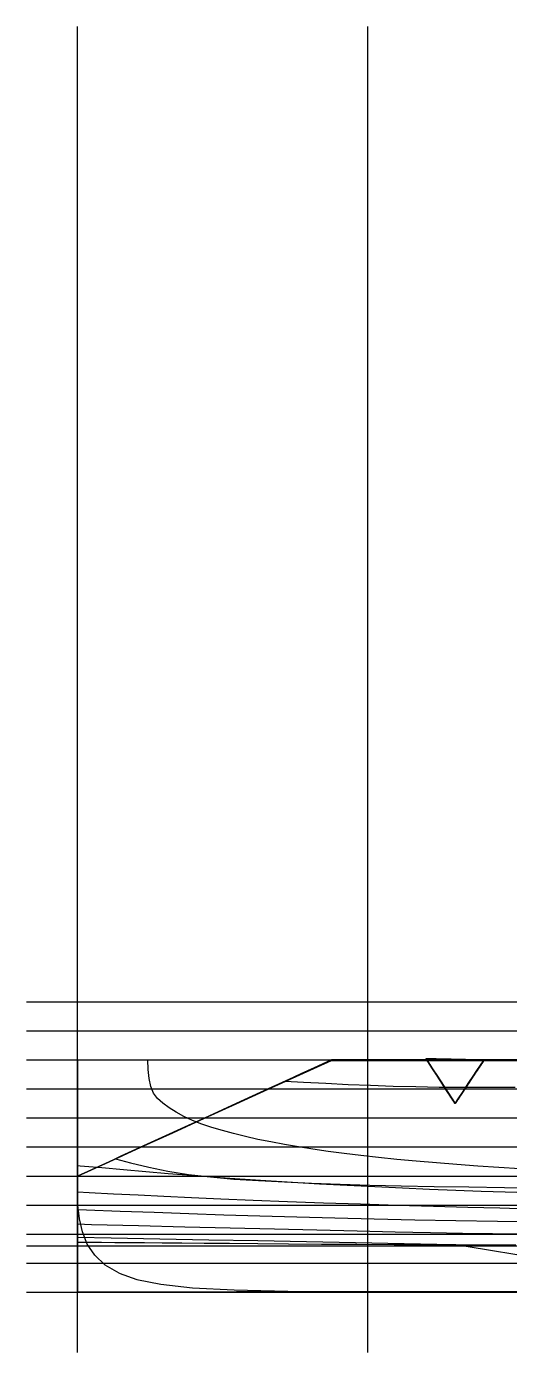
# Model space of a CAD drawing. Header units: metres. Extents: x -1.1 to 8.3, y -7.6 to 4.4.
# Drawn here: x -0.175 to 1.487, y -0.207 to 4.357 of the extents above; entities that cross this region are included whole.
import ezdxf

# ---------------------------------------------------------------- set-up
doc = ezdxf.new("R2010")
doc.units = ezdxf.units.M

msp = doc.modelspace()

# ---------------------------------------------------------------- linework, layer by layer
at = {"layer": 'Base', "color": 9}
msp.add_line((-0.175059, 0), (7.177433, 0), dxfattribs=at)
at = {"layer": 'buttocks', "color": 135}
for points in [[(1.6861, 0.0005), (1.4854, 0.0005), (1.286, 0.0005), (1.0877, 0.0005), (0.8904, 0.0004), (0.6938, 0.0004), (0.4978, 0.0003), (0.3023, 0.0002), (0.107, 0.0001), (0.0009, 0), (0.0007, 0.0242), (0.0005, 0.0773), (0.0002, 0.1304), (0, 0.1728), (0, 0.1931), (0, 0.2943), (0, 0.3954), (0, 0.4966), (0, 0.5977), (0, 0.6989), (0, 0.8)], [(1.5557, 0.0014), (1.3507, 0.0015), (1.1477, 0.0014), (0.9464, 0.0013), (0.7464, 0.0011), (0.5475, 0.0008), (0.3494, 0.0006), (0.1518, 0.0002), (0.0009, 0), (0.0008, 0.0128), (0.0005, 0.0672), (0.0003, 0.1215), (0, 0.1728), (0, 0.1787), (0, 0.2822), (0, 0.3858), (0, 0.4893), (0, 0.5929), (0, 0.6964), (0, 0.8)], [(1.5, -0.0002), (1.3011, -0.0002), (1.102, -0.0002), (0.9027, -0.0001), (0.7033, -0.0001), (0.5038, -0.0001), (0.3042, -0.0001), (0.1045, 0), (0.0009, 0), (0.0007, 0.0255), (0.0005, 0.0784), (0.0002, 0.1313), (0, 0.1728), (0, 0.1947), (0, 0.2956), (0, 0.3965), (0, 0.4974), (0, 0.5982), (0, 0.6991), (0, 0.8)], [(1.5191, 0.1274), (1.4087, 0.1457), (1.3029, 0.1634), (1.2931, 0.1636), (1.125, 0.1668), (0.9568, 0.17), (0.7887, 0.1733), (0.6206, 0.1765), (0.4524, 0.1797), (0.2843, 0.1829), (0.1162, 0.1861), (0, 0.1883), (0, 0.224), (0, 0.3392), (0, 0.4544), (0, 0.5696), (0, 0.6848), (0, 0.8)], [(1.526, 0.1997), (1.4284, 0.201), (1.326, 0.2025), (1.2154, 0.2045), (1.0943, 0.207), (0.9635, 0.2098), (0.8243, 0.2131), (0.678, 0.2166), (0.526, 0.2203), (0.3696, 0.2243), (0.21, 0.2283), (0.0488, 0.2325), (0, 0.2337), (0, 0.3031), (0, 0.4025), (0, 0.5019), (0, 0.6013), (0, 0.7006), (0, 0.8)], [(1.5868, 0.2411), (1.4455, 0.2432), (1.3029, 0.2455), (1.1609, 0.2482), (1.0214, 0.2512), (0.8859, 0.2544), (0.755, 0.2579), (0.6281, 0.2617), (0.5045, 0.2656), (0.3836, 0.2697), (0.2648, 0.274), (0.1474, 0.2783), (0.0309, 0.2827), (0, 0.2838), (0, 0.3499), (0, 0.44), (0, 0.53), (0, 0.62), (0, 0.71), (0, 0.8)], [(1.5531, 0.2863), (1.4542, 0.2888), (1.3442, 0.2917), (1.2256, 0.2951), (1.1014, 0.2988), (0.9744, 0.3028), (0.8474, 0.307), (0.7231, 0.3114), (0.6045, 0.3159), (0.4942, 0.3203), (0.3925, 0.3248), (0.298, 0.3293), (0.2089, 0.3337), (0.1238, 0.3381), (0.0411, 0.3426), (0, 0.3448), (0, 0.3861), (0, 0.4688), (0, 0.5516), (0, 0.6344), (0, 0.7172), (0, 0.8)], [(1.5524, 0.3417), (1.4727, 0.3442), (1.3895, 0.3471), (1.3023, 0.3504), (1.2116, 0.354), (1.1185, 0.3581), (1.0239, 0.3624), (0.9286, 0.3672), (0.8336, 0.3722), (0.7399, 0.3775), (0.6483, 0.3831), (0.5597, 0.3889), (0.4746, 0.395), (0.3924, 0.4013), (0.3128, 0.4077), (0.2353, 0.4143), (0.1592, 0.4209), (0.0842, 0.4277), (0.0098, 0.4344), (0, 0.4353), (0, 0.4893), (0, 0.5514), (0, 0.6136), (0, 0.6757), (0, 0.7379), (0, 0.8)], [(1.5313, 0.799), (1.4171, 0.799), (1.3029, 0.799), (1.1887, 0.799), (1.0745, 0.799), (0.9603, 0.799), (0.875, 0.799), (0.8456, 0.7856), (0.7297, 0.7326), (0.6137, 0.6797), (0.4978, 0.6267), (0.3818, 0.5737), (0.2658, 0.5207), (0.1499, 0.4678), (0.1311, 0.4592), (0.1828, 0.4459), (0.2458, 0.4307), (0.3117, 0.417), (0.3822, 0.4056), (0.4578, 0.3967), (0.5383, 0.3897), (0.6233, 0.3841), (0.7126, 0.3795), (0.806, 0.3755), (0.9039, 0.372), (1.0067, 0.369), (1.1148, 0.3665), (1.2284, 0.3643), (1.3474, 0.3625), (1.4704, 0.3609), (1.5963, 0.3596)], [(1.5233, 0.4245), (1.4508, 0.429), (1.3783, 0.434), (1.3064, 0.4394), (1.2356, 0.4451), (1.1666, 0.4511), (1.0998, 0.4574), (1.0359, 0.4639), (0.9753, 0.4707), (0.9177, 0.4776), (0.863, 0.4849), (0.8107, 0.4924), (0.7607, 0.5003), (0.7126, 0.5086), (0.6662, 0.5172), (0.6215, 0.5263), (0.5787, 0.5359), (0.5379, 0.5459), (0.4992, 0.5563), (0.4626, 0.5673), (0.4282, 0.5789), (0.3962, 0.5914), (0.3667, 0.6049), (0.3396, 0.6194), (0.3154, 0.6347), (0.2942, 0.6506), (0.2763, 0.6671), (0.2623, 0.6857), (0.2525, 0.7086), (0.2469, 0.7363), (0.2441, 0.7673), (0.2426, 0.8)], [(1.5313, 0.7998), (1.4333, 0.7998), (1.3354, 0.7998), (1.2375, 0.7998), (1.1396, 0.7998), (1.0417, 0.7998), (0.9437, 0.7998), (0.875, 0.7998), (0.8612, 0.7935), (0.8151, 0.7724), (0.7689, 0.7513), (0.7228, 0.7303), (0.7146, 0.7265), (0.7779, 0.7232), (0.8549, 0.7192), (0.932, 0.7156), (1.0094, 0.7123), (1.0871, 0.7096), (1.1654, 0.7077), (1.2451, 0.7064), (1.3275, 0.7058), (1.4141, 0.7055), (1.5064, 0.7055)], [(1.375, 0.8009), (1.3773, 0.8009), (1.3796, 0.8008), (1.3819, 0.8007), (1.3842, 0.8007), (1.3865, 0.8006), (1.3888, 0.8006), (1.391, 0.8005), (1.3933, 0.8005), (1.3956, 0.8004), (1.3979, 0.8004), (1.4, 0.8003), (1.3999, 0.8001), (1.3965, 0.7949), (1.393, 0.7898), (1.3896, 0.7847), (1.3862, 0.7796), (1.3828, 0.7745), (1.3794, 0.7694), (1.376, 0.7643), (1.3726, 0.7591), (1.3692, 0.754), (1.3658, 0.7489), (1.3624, 0.7438), (1.359, 0.7387), (1.3556, 0.7336), (1.3522, 0.7285), (1.3488, 0.7234), (1.3454, 0.7182), (1.342, 0.7131), (1.3386, 0.708), (1.3352, 0.7029), (1.3318, 0.6978), (1.3284, 0.6927), (1.325, 0.6876), (1.3216, 0.6824), (1.3182, 0.6773), (1.3148, 0.6722), (1.3114, 0.6671), (1.308, 0.662), (1.3046, 0.6569), (1.3012, 0.6518), (1.3, 0.65), (1.2978, 0.6534), (1.2944, 0.6586), (1.2911, 0.6638), (1.2877, 0.669), (1.2843, 0.6743), (1.281, 0.6795), (1.2776, 0.6847), (1.2742, 0.6899), (1.2709, 0.6951), (1.2675, 0.7003), (1.2641, 0.7055), (1.2608, 0.7107), (1.2574, 0.716), (1.254, 0.7212), (1.2507, 0.7264), (1.2473, 0.7316), (1.2439, 0.7368), (1.2406, 0.742), (1.2372, 0.7472), (1.2338, 0.7524), (1.2305, 0.7577), (1.2271, 0.7629), (1.2237, 0.7681), (1.2204, 0.7733), (1.217, 0.7785), (1.2136, 0.7837), (1.2103, 0.7889), (1.2069, 0.7941), (1.2035, 0.7993), (1.2002, 0.8046), (1.2, 0.8048), (1.2057, 0.8047), (1.2118, 0.8045), (1.2178, 0.8044), (1.2239, 0.8043), (1.2299, 0.8041), (1.236, 0.804), (1.242, 0.8039), (1.2481, 0.8037), (1.2541, 0.8036), (1.2602, 0.8035), (1.2662, 0.8033), (1.2723, 0.8032), (1.2783, 0.8031), (1.2843, 0.8029), (1.2904, 0.8028), (1.2964, 0.8027), (1.3025, 0.8025), (1.3085, 0.8024), (1.3146, 0.8023), (1.3206, 0.8021), (1.3267, 0.802), (1.3327, 0.8018), (1.3388, 0.8017), (1.3448, 0.8016), (1.3509, 0.8014), (1.3569, 0.8013), (1.3629, 0.8012), (1.369, 0.801), (1.375, 0.8009)], [(1.375, 0.8009), (1.3773, 0.8009), (1.3796, 0.8008), (1.3819, 0.8007), (1.3842, 0.8007), (1.3865, 0.8006), (1.3888, 0.8006), (1.391, 0.8005), (1.3933, 0.8005), (1.3956, 0.8004), (1.3979, 0.8004), (1.4, 0.8003), (1.3999, 0.8001), (1.3965, 0.7949), (1.393, 0.7898), (1.3896, 0.7847), (1.3862, 0.7796), (1.3828, 0.7745), (1.3794, 0.7694), (1.376, 0.7643), (1.3726, 0.7591), (1.3692, 0.754), (1.3658, 0.7489), (1.3624, 0.7438), (1.359, 0.7387), (1.3556, 0.7336), (1.3522, 0.7285), (1.3488, 0.7234), (1.3454, 0.7182), (1.342, 0.7131), (1.3386, 0.708), (1.3352, 0.7029), (1.3318, 0.6978), (1.3284, 0.6927), (1.325, 0.6876), (1.3216, 0.6824), (1.3182, 0.6773), (1.3148, 0.6722), (1.3114, 0.6671), (1.308, 0.662), (1.3046, 0.6569), (1.3012, 0.6518), (1.3, 0.65), (1.2978, 0.6534), (1.2944, 0.6586), (1.2911, 0.6638), (1.2877, 0.669), (1.2843, 0.6743), (1.281, 0.6795), (1.2776, 0.6847), (1.2742, 0.6899), (1.2709, 0.6951), (1.2675, 0.7003), (1.2641, 0.7055), (1.2608, 0.7107), (1.2574, 0.716), (1.254, 0.7212), (1.2507, 0.7264), (1.2473, 0.7316), (1.2439, 0.7368), (1.2406, 0.742), (1.2372, 0.7472), (1.2338, 0.7524), (1.2305, 0.7577), (1.2271, 0.7629), (1.2237, 0.7681), (1.2204, 0.7733), (1.217, 0.7785), (1.2136, 0.7837), (1.2103, 0.7889), (1.2069, 0.7941), (1.2035, 0.7993), (1.2002, 0.8046), (1.2, 0.8048), (1.2057, 0.8047), (1.2118, 0.8045), (1.2178, 0.8044), (1.2239, 0.8043), (1.2299, 0.8041), (1.236, 0.804), (1.242, 0.8039), (1.2481, 0.8037), (1.2541, 0.8036), (1.2602, 0.8035), (1.2662, 0.8033), (1.2723, 0.8032), (1.2783, 0.8031), (1.2843, 0.8029), (1.2904, 0.8028), (1.2964, 0.8027), (1.3025, 0.8025), (1.3085, 0.8024), (1.3146, 0.8023), (1.3206, 0.8021), (1.3267, 0.802), (1.3327, 0.8018), (1.3388, 0.8017), (1.3448, 0.8016), (1.3509, 0.8014), (1.3569, 0.8013), (1.3629, 0.8012), (1.369, 0.801), (1.375, 0.8009)], [(1.375, 0.8009), (1.3773, 0.8009), (1.3796, 0.8008), (1.3819, 0.8007), (1.3842, 0.8007), (1.3865, 0.8006), (1.3888, 0.8006), (1.391, 0.8005), (1.3933, 0.8005), (1.3956, 0.8004), (1.3979, 0.8004), (1.4, 0.8003), (1.3999, 0.8001), (1.3965, 0.7949), (1.393, 0.7898), (1.3896, 0.7847), (1.3862, 0.7796), (1.3828, 0.7745), (1.3794, 0.7694), (1.376, 0.7643), (1.3726, 0.7591), (1.3692, 0.754), (1.3658, 0.7489), (1.3624, 0.7438), (1.359, 0.7387), (1.3556, 0.7336), (1.3522, 0.7285), (1.3488, 0.7234), (1.3454, 0.7182), (1.342, 0.7131), (1.3386, 0.708), (1.3352, 0.7029), (1.3318, 0.6978), (1.3284, 0.6927), (1.325, 0.6876), (1.3216, 0.6824), (1.3182, 0.6773), (1.3148, 0.6722), (1.3114, 0.6671), (1.308, 0.662), (1.3046, 0.6569), (1.3012, 0.6518), (1.3, 0.65), (1.2978, 0.6534), (1.2944, 0.6586), (1.2911, 0.6638), (1.2877, 0.669), (1.2843, 0.6743), (1.281, 0.6795), (1.2776, 0.6847), (1.2742, 0.6899), (1.2709, 0.6951), (1.2675, 0.7003), (1.2641, 0.7055), (1.2608, 0.7107), (1.2574, 0.716), (1.254, 0.7212), (1.2507, 0.7264), (1.2473, 0.7316), (1.2439, 0.7368), (1.2406, 0.742), (1.2372, 0.7472), (1.2338, 0.7524), (1.2305, 0.7577), (1.2271, 0.7629), (1.2237, 0.7681), (1.2204, 0.7733), (1.217, 0.7785), (1.2136, 0.7837), (1.2103, 0.7889), (1.2069, 0.7941), (1.2035, 0.7993), (1.2002, 0.8046), (1.2, 0.8048), (1.2057, 0.8047), (1.2118, 0.8045), (1.2178, 0.8044), (1.2239, 0.8043), (1.2299, 0.8041), (1.236, 0.804), (1.242, 0.8039), (1.2481, 0.8037), (1.2541, 0.8036), (1.2602, 0.8035), (1.2662, 0.8033), (1.2723, 0.8032), (1.2783, 0.8031), (1.2843, 0.8029), (1.2904, 0.8028), (1.2964, 0.8027), (1.3025, 0.8025), (1.3085, 0.8024), (1.3146, 0.8023), (1.3206, 0.8021), (1.3267, 0.802), (1.3327, 0.8018), (1.3388, 0.8017), (1.3448, 0.8016), (1.3509, 0.8014), (1.3569, 0.8013), (1.3629, 0.8012), (1.369, 0.801), (1.375, 0.8009)], [(1.4, 0.8003), (1.397, 0.7957), (1.3939, 0.791), (1.3908, 0.7864), (1.3877, 0.7817), (1.3846, 0.7771), (1.3815, 0.7724), (1.3784, 0.7678), (1.3753, 0.7631), (1.3722, 0.7585), (1.3691, 0.7538), (1.366, 0.7492), (1.3629, 0.7445), (1.3598, 0.7399), (1.3567, 0.7352), (1.3536, 0.7306), (1.3505, 0.7259), (1.3474, 0.7213), (1.3443, 0.7166), (1.3412, 0.712), (1.3381, 0.7073), (1.335, 0.7027), (1.332, 0.698), (1.3289, 0.6934), (1.3258, 0.6887), (1.3227, 0.6841), (1.3196, 0.6794), (1.3165, 0.6748), (1.3134, 0.6701), (1.3103, 0.6655), (1.3072, 0.6608), (1.3041, 0.6562), (1.301, 0.6515), (1.3, 0.65), (1.2979, 0.6532), (1.2949, 0.658), (1.2918, 0.6627), (1.2887, 0.6674), (1.2857, 0.6722), (1.2826, 0.6769), (1.2795, 0.6817), (1.2765, 0.6864), (1.2734, 0.6911), (1.2704, 0.6959), (1.2673, 0.7006), (1.2642, 0.7054), (1.2612, 0.7101), (1.2581, 0.7148), (1.255, 0.7196), (1.252, 0.7243), (1.2489, 0.7291), (1.2459, 0.7338), (1.2428, 0.7386), (1.2397, 0.7433), (1.2367, 0.748), (1.2336, 0.7528), (1.2305, 0.7575), (1.2275, 0.7623), (1.2244, 0.767), (1.2214, 0.7717), (1.2183, 0.7765), (1.2152, 0.7812), (1.2122, 0.786), (1.2091, 0.7907), (1.206, 0.7954), (1.203, 0.8002), (1.2, 0.8048), (1.2001, 0.8048), (1.206, 0.8047), (1.2119, 0.8045), (1.2178, 0.8044), (1.2237, 0.8043), (1.2295, 0.8041), (1.2354, 0.804), (1.2413, 0.8039), (1.2472, 0.8038), (1.2531, 0.8036), (1.2589, 0.8035), (1.2648, 0.8034), (1.2707, 0.8032), (1.2766, 0.8031), (1.2825, 0.803), (1.2883, 0.8028), (1.2942, 0.8027), (1.3001, 0.8026), (1.306, 0.8024), (1.3119, 0.8023), (1.3177, 0.8022), (1.3236, 0.802), (1.3295, 0.8019), (1.3354, 0.8018), (1.3413, 0.8017), (1.3471, 0.8015), (1.353, 0.8014), (1.3589, 0.8013), (1.3648, 0.8011), (1.3706, 0.801), (1.3765, 0.8009), (1.3824, 0.8007), (1.3883, 0.8006), (1.3942, 0.8005), (1.4, 0.8003)], [(1.4, 0.8003), (1.397, 0.7957), (1.3939, 0.791), (1.3908, 0.7864), (1.3877, 0.7817), (1.3846, 0.7771), (1.3815, 0.7724), (1.3784, 0.7678), (1.3753, 0.7631), (1.3722, 0.7585), (1.3691, 0.7538), (1.366, 0.7492), (1.3629, 0.7445), (1.3598, 0.7399), (1.3567, 0.7352), (1.3536, 0.7306), (1.3505, 0.7259), (1.3474, 0.7213), (1.3443, 0.7166), (1.3412, 0.712), (1.3381, 0.7073), (1.335, 0.7027), (1.332, 0.698), (1.3289, 0.6934), (1.3258, 0.6887), (1.3227, 0.6841), (1.3196, 0.6794), (1.3165, 0.6748), (1.3134, 0.6701), (1.3103, 0.6655), (1.3072, 0.6608), (1.3041, 0.6562), (1.301, 0.6515), (1.3, 0.65), (1.2979, 0.6532), (1.2949, 0.658), (1.2918, 0.6627), (1.2887, 0.6674), (1.2857, 0.6722), (1.2826, 0.6769), (1.2795, 0.6817), (1.2765, 0.6864), (1.2734, 0.6911), (1.2704, 0.6959), (1.2673, 0.7006), (1.2642, 0.7054), (1.2612, 0.7101), (1.2581, 0.7148), (1.255, 0.7196), (1.252, 0.7243), (1.2489, 0.7291), (1.2459, 0.7338), (1.2428, 0.7386), (1.2397, 0.7433), (1.2367, 0.748), (1.2336, 0.7528), (1.2305, 0.7575), (1.2275, 0.7623), (1.2244, 0.767), (1.2214, 0.7717), (1.2183, 0.7765), (1.2152, 0.7812), (1.2122, 0.786), (1.2091, 0.7907), (1.206, 0.7954), (1.203, 0.8002), (1.2, 0.8048), (1.2001, 0.8048), (1.206, 0.8047), (1.2119, 0.8045), (1.2178, 0.8044), (1.2237, 0.8043), (1.2295, 0.8041), (1.2354, 0.804), (1.2413, 0.8039), (1.2472, 0.8038), (1.2531, 0.8036), (1.2589, 0.8035), (1.2648, 0.8034), (1.2707, 0.8032), (1.2766, 0.8031), (1.2825, 0.803), (1.2883, 0.8028), (1.2942, 0.8027), (1.3001, 0.8026), (1.306, 0.8024), (1.3119, 0.8023), (1.3177, 0.8022), (1.3236, 0.802), (1.3295, 0.8019), (1.3354, 0.8018), (1.3413, 0.8017), (1.3471, 0.8015), (1.353, 0.8014), (1.3589, 0.8013), (1.3648, 0.8011), (1.3706, 0.801), (1.3765, 0.8009), (1.3824, 0.8007), (1.3883, 0.8006), (1.3942, 0.8005), (1.4, 0.8003)], [(1.325, 0.802), (1.3291, 0.8019), (1.3332, 0.8018), (1.3373, 0.8017), (1.3414, 0.8017), (1.3455, 0.8016), (1.3496, 0.8015), (1.3537, 0.8014), (1.3578, 0.8013), (1.3619, 0.8012), (1.366, 0.8011), (1.3701, 0.801), (1.3742, 0.8009), (1.3783, 0.8008), (1.3824, 0.8007), (1.3865, 0.8006), (1.3906, 0.8006), (1.3947, 0.8005), (1.3988, 0.8004), (1.4, 0.8003), (1.3976, 0.7966), (1.3941, 0.7913), (1.3905, 0.7861), (1.387, 0.7808), (1.3835, 0.7755), (1.38, 0.7702), (1.3764, 0.7649), (1.3729, 0.7596), (1.3694, 0.7543), (1.3659, 0.749), (1.3623, 0.7437), (1.3588, 0.7384), (1.3553, 0.7331), (1.3518, 0.7278), (1.3483, 0.7225), (1.3447, 0.7172), (1.3412, 0.7119), (1.3377, 0.7066), (1.3342, 0.7013), (1.3306, 0.696), (1.3271, 0.6907), (1.3236, 0.6854), (1.3201, 0.6801), (1.3165, 0.6748), (1.313, 0.6696), (1.3095, 0.6643), (1.306, 0.659), (1.3024, 0.6537), (1.3, 0.65), (1.2989, 0.6517), (1.2954, 0.6571), (1.292, 0.6625), (1.2885, 0.6679), (1.285, 0.6733), (1.2815, 0.6787), (1.278, 0.684), (1.2745, 0.6894), (1.271, 0.6948), (1.2675, 0.7002), (1.2641, 0.7056), (1.2606, 0.711), (1.2571, 0.7164), (1.2536, 0.7218), (1.2501, 0.7272), (1.2466, 0.7326), (1.2431, 0.738), (1.2396, 0.7434), (1.2362, 0.7488), (1.2327, 0.7542), (1.2292, 0.7596), (1.2257, 0.765), (1.2222, 0.7704), (1.2187, 0.7758), (1.2152, 0.7812), (1.2118, 0.7866), (1.2083, 0.792), (1.2048, 0.7974), (1.2013, 0.8028), (1.2, 0.8048), (1.2033, 0.8047), (1.2086, 0.8046), (1.2139, 0.8045), (1.2192, 0.8044), (1.2245, 0.8043), (1.2298, 0.8041), (1.2351, 0.804), (1.2404, 0.8039), (1.2456, 0.8038), (1.2509, 0.8037), (1.2562, 0.8036), (1.2615, 0.8034), (1.2668, 0.8033), (1.2721, 0.8032), (1.2774, 0.8031), (1.2827, 0.803), (1.288, 0.8028), (1.2933, 0.8027), (1.2986, 0.8026), (1.3039, 0.8025), (1.3091, 0.8024), (1.3144, 0.8023), (1.3197, 0.8021), (1.325, 0.802)], [(1.325, 0.802), (1.3291, 0.8019), (1.3332, 0.8018), (1.3373, 0.8017), (1.3414, 0.8017), (1.3455, 0.8016), (1.3496, 0.8015), (1.3537, 0.8014), (1.3578, 0.8013), (1.3619, 0.8012), (1.366, 0.8011), (1.3701, 0.801), (1.3742, 0.8009), (1.3783, 0.8008), (1.3824, 0.8007), (1.3865, 0.8006), (1.3906, 0.8006), (1.3947, 0.8005), (1.3988, 0.8004), (1.4, 0.8003), (1.3976, 0.7966), (1.3941, 0.7913), (1.3905, 0.7861), (1.387, 0.7808), (1.3835, 0.7755), (1.38, 0.7702), (1.3764, 0.7649), (1.3729, 0.7596), (1.3694, 0.7543), (1.3659, 0.749), (1.3623, 0.7437), (1.3588, 0.7384), (1.3553, 0.7331), (1.3518, 0.7278), (1.3483, 0.7225), (1.3447, 0.7172), (1.3412, 0.7119), (1.3377, 0.7066), (1.3342, 0.7013), (1.3306, 0.696), (1.3271, 0.6907), (1.3236, 0.6854), (1.3201, 0.6801), (1.3165, 0.6748), (1.313, 0.6696), (1.3095, 0.6643), (1.306, 0.659), (1.3024, 0.6537), (1.3, 0.65), (1.2989, 0.6517), (1.2954, 0.6571), (1.292, 0.6625), (1.2885, 0.6679), (1.285, 0.6733), (1.2815, 0.6787), (1.278, 0.684), (1.2745, 0.6894), (1.271, 0.6948), (1.2675, 0.7002), (1.2641, 0.7056), (1.2606, 0.711), (1.2571, 0.7164), (1.2536, 0.7218), (1.2501, 0.7272), (1.2466, 0.7326), (1.2431, 0.738), (1.2396, 0.7434), (1.2362, 0.7488), (1.2327, 0.7542), (1.2292, 0.7596), (1.2257, 0.765), (1.2222, 0.7704), (1.2187, 0.7758), (1.2152, 0.7812), (1.2118, 0.7866), (1.2083, 0.792), (1.2048, 0.7974), (1.2013, 0.8028), (1.2, 0.8048), (1.2033, 0.8047), (1.2086, 0.8046), (1.2139, 0.8045), (1.2192, 0.8044), (1.2245, 0.8043), (1.2298, 0.8041), (1.2351, 0.804), (1.2404, 0.8039), (1.2456, 0.8038), (1.2509, 0.8037), (1.2562, 0.8036), (1.2615, 0.8034), (1.2668, 0.8033), (1.2721, 0.8032), (1.2774, 0.8031), (1.2827, 0.803), (1.288, 0.8028), (1.2933, 0.8027), (1.2986, 0.8026), (1.3039, 0.8025), (1.3091, 0.8024), (1.3144, 0.8023), (1.3197, 0.8021), (1.325, 0.802)], [(1.35, 0.8015), (1.3533, 0.8014), (1.3567, 0.8013), (1.36, 0.8012), (1.3633, 0.8012), (1.3666, 0.8011), (1.3699, 0.801), (1.3732, 0.8009), (1.3765, 0.8009), (1.3798, 0.8008), (1.3831, 0.8007), (1.3864, 0.8006), (1.3898, 0.8006), (1.3931, 0.8005), (1.3964, 0.8004), (1.3997, 0.8004), (1.4, 0.8003), (1.397, 0.7957), (1.3935, 0.7905), (1.39, 0.7852), (1.3865, 0.78), (1.383, 0.7747), (1.3795, 0.7695), (1.376, 0.7643), (1.3726, 0.759), (1.3691, 0.7538), (1.3656, 0.7486), (1.3621, 0.7433), (1.3586, 0.7381), (1.3551, 0.7329), (1.3517, 0.7276), (1.3482, 0.7224), (1.3447, 0.7171), (1.3412, 0.7119), (1.3377, 0.7067), (1.3342, 0.7014), (1.3307, 0.6962), (1.3273, 0.691), (1.3238, 0.6857), (1.3203, 0.6805), (1.3168, 0.6753), (1.3133, 0.67), (1.3098, 0.6648), (1.3063, 0.6595), (1.3029, 0.6543), (1.3, 0.65), (1.2994, 0.6509), (1.2959, 0.6563), (1.2925, 0.6616), (1.289, 0.667), (1.2856, 0.6723), (1.2821, 0.6776), (1.2787, 0.683), (1.2752, 0.6883), (1.2718, 0.6936), (1.2684, 0.699), (1.2649, 0.7043), (1.2615, 0.7097), (1.258, 0.715), (1.2546, 0.7203), (1.2511, 0.7257), (1.2477, 0.731), (1.2442, 0.7363), (1.2408, 0.7417), (1.2373, 0.747), (1.2339, 0.7524), (1.2304, 0.7577), (1.227, 0.763), (1.2235, 0.7684), (1.2201, 0.7737), (1.2166, 0.779), (1.2132, 0.7844), (1.2097, 0.7897), (1.2063, 0.7951), (1.2028, 0.8004), (1.2, 0.8048), (1.201, 0.8048), (1.2067, 0.8047), (1.2124, 0.8045), (1.2182, 0.8044), (1.2239, 0.8043), (1.2296, 0.8041), (1.2354, 0.804), (1.2411, 0.8039), (1.2468, 0.8038), (1.2526, 0.8036), (1.2583, 0.8035), (1.264, 0.8034), (1.2698, 0.8033), (1.2755, 0.8031), (1.2812, 0.803), (1.287, 0.8029), (1.2927, 0.8027), (1.2984, 0.8026), (1.3042, 0.8025), (1.3099, 0.8024), (1.3156, 0.8022), (1.3214, 0.8021), (1.3271, 0.802), (1.3328, 0.8018), (1.3386, 0.8017), (1.3443, 0.8016), (1.35, 0.8015)], [(1.35, 0.8015), (1.3533, 0.8014), (1.3567, 0.8013), (1.36, 0.8012), (1.3633, 0.8012), (1.3666, 0.8011), (1.3699, 0.801), (1.3732, 0.8009), (1.3765, 0.8009), (1.3798, 0.8008), (1.3831, 0.8007), (1.3864, 0.8006), (1.3898, 0.8006), (1.3931, 0.8005), (1.3964, 0.8004), (1.3997, 0.8004), (1.4, 0.8003), (1.397, 0.7957), (1.3935, 0.7905), (1.39, 0.7852), (1.3865, 0.78), (1.383, 0.7747), (1.3795, 0.7695), (1.376, 0.7643), (1.3726, 0.759), (1.3691, 0.7538), (1.3656, 0.7486), (1.3621, 0.7433), (1.3586, 0.7381), (1.3551, 0.7329), (1.3517, 0.7276), (1.3482, 0.7224), (1.3447, 0.7171), (1.3412, 0.7119), (1.3377, 0.7067), (1.3342, 0.7014), (1.3307, 0.6962), (1.3273, 0.691), (1.3238, 0.6857), (1.3203, 0.6805), (1.3168, 0.6753), (1.3133, 0.67), (1.3098, 0.6648), (1.3063, 0.6595), (1.3029, 0.6543), (1.3, 0.65), (1.2994, 0.6509), (1.2959, 0.6563), (1.2925, 0.6616), (1.289, 0.667), (1.2856, 0.6723), (1.2821, 0.6776), (1.2787, 0.683), (1.2752, 0.6883), (1.2718, 0.6936), (1.2684, 0.699), (1.2649, 0.7043), (1.2615, 0.7097), (1.258, 0.715), (1.2546, 0.7203), (1.2511, 0.7257), (1.2477, 0.731), (1.2442, 0.7363), (1.2408, 0.7417), (1.2373, 0.747), (1.2339, 0.7524), (1.2304, 0.7577), (1.227, 0.763), (1.2235, 0.7684), (1.2201, 0.7737), (1.2166, 0.779), (1.2132, 0.7844), (1.2097, 0.7897), (1.2063, 0.7951), (1.2028, 0.8004), (1.2, 0.8048), (1.201, 0.8048), (1.2067, 0.8047), (1.2124, 0.8045), (1.2182, 0.8044), (1.2239, 0.8043), (1.2296, 0.8041), (1.2354, 0.804), (1.2411, 0.8039), (1.2468, 0.8038), (1.2526, 0.8036), (1.2583, 0.8035), (1.264, 0.8034), (1.2698, 0.8033), (1.2755, 0.8031), (1.2812, 0.803), (1.287, 0.8029), (1.2927, 0.8027), (1.2984, 0.8026), (1.3042, 0.8025), (1.3099, 0.8024), (1.3156, 0.8022), (1.3214, 0.8021), (1.3271, 0.802), (1.3328, 0.8018), (1.3386, 0.8017), (1.3443, 0.8016), (1.35, 0.8015)], [(1.275, 0.8031), (1.2803, 0.803), (1.2856, 0.8029), (1.2909, 0.8028), (1.2962, 0.8027), (1.3015, 0.8025), (1.3068, 0.8024), (1.3121, 0.8023), (1.3173, 0.8022), (1.3226, 0.8021), (1.3279, 0.802), (1.3332, 0.8018), (1.3385, 0.8017), (1.3438, 0.8016), (1.3491, 0.8015), (1.3544, 0.8014), (1.3597, 0.8012), (1.365, 0.8011), (1.3703, 0.801), (1.3756, 0.8009), (1.3809, 0.8008), (1.3861, 0.8007), (1.3914, 0.8005), (1.3967, 0.8004), (1.4, 0.8003), (1.3987, 0.7984), (1.3952, 0.7931), (1.3917, 0.7878), (1.3882, 0.7825), (1.3846, 0.7772), (1.3811, 0.7719), (1.3776, 0.7666), (1.3741, 0.7613), (1.3705, 0.756), (1.367, 0.7507), (1.3635, 0.7454), (1.36, 0.7401), (1.3564, 0.7348), (1.3529, 0.7295), (1.3494, 0.7242), (1.3459, 0.7189), (1.3424, 0.7136), (1.3388, 0.7083), (1.3353, 0.703), (1.3318, 0.6978), (1.3283, 0.6925), (1.3247, 0.6872), (1.3212, 0.6819), (1.3177, 0.6766), (1.3142, 0.6713), (1.3106, 0.666), (1.3071, 0.6607), (1.3036, 0.6554), (1.3001, 0.6501), (1.3, 0.65), (1.2966, 0.6553), (1.2931, 0.6607), (1.2896, 0.6661), (1.2861, 0.6715), (1.2826, 0.6769), (1.2791, 0.6823), (1.2757, 0.6877), (1.2722, 0.6931), (1.2687, 0.6985), (1.2652, 0.7039), (1.2617, 0.7093), (1.2582, 0.7147), (1.2547, 0.7201), (1.2512, 0.7255), (1.2478, 0.7309), (1.2443, 0.7363), (1.2408, 0.7417), (1.2373, 0.7471), (1.2338, 0.7525), (1.2303, 0.7579), (1.2268, 0.7633), (1.2233, 0.7687), (1.2199, 0.774), (1.2164, 0.7794), (1.2129, 0.7848), (1.2094, 0.7902), (1.2059, 0.7956), (1.2024, 0.801), (1.2, 0.8048), (1.2012, 0.8048), (1.2053, 0.8047), (1.2094, 0.8046), (1.2135, 0.8045), (1.2176, 0.8044), (1.2217, 0.8043), (1.2258, 0.8042), (1.2299, 0.8041), (1.234, 0.804), (1.2381, 0.804), (1.2422, 0.8039), (1.2463, 0.8038), (1.2504, 0.8037), (1.2545, 0.8036), (1.2586, 0.8035), (1.2627, 0.8034), (1.2668, 0.8033), (1.2709, 0.8032), (1.275, 0.8031)], [(1.275, 0.8031), (1.2803, 0.803), (1.2856, 0.8029), (1.2909, 0.8028), (1.2962, 0.8027), (1.3015, 0.8025), (1.3068, 0.8024), (1.3121, 0.8023), (1.3173, 0.8022), (1.3226, 0.8021), (1.3279, 0.802), (1.3332, 0.8018), (1.3385, 0.8017), (1.3438, 0.8016), (1.3491, 0.8015), (1.3544, 0.8014), (1.3597, 0.8012), (1.365, 0.8011), (1.3703, 0.801), (1.3756, 0.8009), (1.3809, 0.8008), (1.3861, 0.8007), (1.3914, 0.8005), (1.3967, 0.8004), (1.4, 0.8003), (1.3987, 0.7984), (1.3952, 0.7931), (1.3917, 0.7878), (1.3882, 0.7825), (1.3846, 0.7772), (1.3811, 0.7719), (1.3776, 0.7666), (1.3741, 0.7613), (1.3705, 0.756), (1.367, 0.7507), (1.3635, 0.7454), (1.36, 0.7401), (1.3564, 0.7348), (1.3529, 0.7295), (1.3494, 0.7242), (1.3459, 0.7189), (1.3424, 0.7136), (1.3388, 0.7083), (1.3353, 0.703), (1.3318, 0.6978), (1.3283, 0.6925), (1.3247, 0.6872), (1.3212, 0.6819), (1.3177, 0.6766), (1.3142, 0.6713), (1.3106, 0.666), (1.3071, 0.6607), (1.3036, 0.6554), (1.3001, 0.6501), (1.3, 0.65), (1.2966, 0.6553), (1.2931, 0.6607), (1.2896, 0.6661), (1.2861, 0.6715), (1.2826, 0.6769), (1.2791, 0.6823), (1.2757, 0.6877), (1.2722, 0.6931), (1.2687, 0.6985), (1.2652, 0.7039), (1.2617, 0.7093), (1.2582, 0.7147), (1.2547, 0.7201), (1.2512, 0.7255), (1.2478, 0.7309), (1.2443, 0.7363), (1.2408, 0.7417), (1.2373, 0.7471), (1.2338, 0.7525), (1.2303, 0.7579), (1.2268, 0.7633), (1.2233, 0.7687), (1.2199, 0.774), (1.2164, 0.7794), (1.2129, 0.7848), (1.2094, 0.7902), (1.2059, 0.7956), (1.2024, 0.801), (1.2, 0.8048), (1.2012, 0.8048), (1.2053, 0.8047), (1.2094, 0.8046), (1.2135, 0.8045), (1.2176, 0.8044), (1.2217, 0.8043), (1.2258, 0.8042), (1.2299, 0.8041), (1.234, 0.804), (1.2381, 0.804), (1.2422, 0.8039), (1.2463, 0.8038), (1.2504, 0.8037), (1.2545, 0.8036), (1.2586, 0.8035), (1.2627, 0.8034), (1.2668, 0.8033), (1.2709, 0.8032), (1.275, 0.8031)], [(1.3, 0.8026), (1.3048, 0.8025), (1.3095, 0.8024), (1.3143, 0.8023), (1.319, 0.8022), (1.3238, 0.802), (1.3285, 0.8019), (1.3333, 0.8018), (1.338, 0.8017), (1.3428, 0.8016), (1.3475, 0.8015), (1.3523, 0.8014), (1.357, 0.8013), (1.3618, 0.8012), (1.3665, 0.8011), (1.3713, 0.801), (1.376, 0.8009), (1.3808, 0.8008), (1.3855, 0.8007), (1.3903, 0.8006), (1.395, 0.8005), (1.3998, 0.8004), (1.4, 0.8003), (1.3967, 0.7954), (1.3932, 0.79), (1.3897, 0.7847), (1.3861, 0.7794), (1.3826, 0.7741), (1.379, 0.7688), (1.3755, 0.7635), (1.372, 0.7582), (1.3684, 0.7528), (1.3649, 0.7475), (1.3614, 0.7422), (1.3578, 0.7369), (1.3543, 0.7316), (1.3508, 0.7263), (1.3472, 0.721), (1.3437, 0.7157), (1.3402, 0.7103), (1.3366, 0.705), (1.3331, 0.6997), (1.3295, 0.6944), (1.326, 0.6891), (1.3225, 0.6838), (1.3189, 0.6785), (1.3154, 0.6731), (1.3119, 0.6678), (1.3083, 0.6625), (1.3048, 0.6572), (1.3013, 0.6519), (1.3, 0.65), (1.2977, 0.6535), (1.2942, 0.6589), (1.2907, 0.6643), (1.2872, 0.6697), (1.2837, 0.6752), (1.2802, 0.6806), (1.2768, 0.686), (1.2733, 0.6914), (1.2698, 0.6968), (1.2663, 0.7022), (1.2628, 0.7077), (1.2593, 0.7131), (1.2558, 0.7185), (1.2523, 0.7239), (1.2488, 0.7293), (1.2453, 0.7347), (1.2418, 0.7401), (1.2383, 0.7456), (1.2348, 0.751), (1.2313, 0.7564), (1.2278, 0.7618), (1.2243, 0.7672), (1.2208, 0.7726), (1.2173, 0.7781), (1.2138, 0.7835), (1.2103, 0.7889), (1.2068, 0.7943), (1.2033, 0.7997), (1.2, 0.8048), (1.2003, 0.8048), (1.205, 0.8047), (1.2098, 0.8046), (1.2145, 0.8045), (1.2193, 0.8044), (1.224, 0.8043), (1.2288, 0.8042), (1.2335, 0.8041), (1.2383, 0.804), (1.243, 0.8038), (1.2478, 0.8037), (1.2525, 0.8036), (1.2573, 0.8035), (1.262, 0.8034), (1.2668, 0.8033), (1.2715, 0.8032), (1.2763, 0.8031), (1.281, 0.803), (1.2858, 0.8029), (1.2905, 0.8028), (1.2953, 0.8027), (1.3, 0.8026)], [(1.3, 0.8026), (1.3048, 0.8025), (1.3095, 0.8024), (1.3143, 0.8023), (1.319, 0.8022), (1.3238, 0.802), (1.3285, 0.8019), (1.3333, 0.8018), (1.338, 0.8017), (1.3428, 0.8016), (1.3475, 0.8015), (1.3523, 0.8014), (1.357, 0.8013), (1.3618, 0.8012), (1.3665, 0.8011), (1.3713, 0.801), (1.376, 0.8009), (1.3808, 0.8008), (1.3855, 0.8007), (1.3903, 0.8006), (1.395, 0.8005), (1.3998, 0.8004), (1.4, 0.8003), (1.3967, 0.7954), (1.3932, 0.79), (1.3897, 0.7847), (1.3861, 0.7794), (1.3826, 0.7741), (1.379, 0.7688), (1.3755, 0.7635), (1.372, 0.7582), (1.3684, 0.7528), (1.3649, 0.7475), (1.3614, 0.7422), (1.3578, 0.7369), (1.3543, 0.7316), (1.3508, 0.7263), (1.3472, 0.721), (1.3437, 0.7157), (1.3402, 0.7103), (1.3366, 0.705), (1.3331, 0.6997), (1.3295, 0.6944), (1.326, 0.6891), (1.3225, 0.6838), (1.3189, 0.6785), (1.3154, 0.6731), (1.3119, 0.6678), (1.3083, 0.6625), (1.3048, 0.6572), (1.3013, 0.6519), (1.3, 0.65), (1.2977, 0.6535), (1.2942, 0.6589), (1.2907, 0.6643), (1.2872, 0.6697), (1.2837, 0.6752), (1.2802, 0.6806), (1.2768, 0.686), (1.2733, 0.6914), (1.2698, 0.6968), (1.2663, 0.7022), (1.2628, 0.7077), (1.2593, 0.7131), (1.2558, 0.7185), (1.2523, 0.7239), (1.2488, 0.7293), (1.2453, 0.7347), (1.2418, 0.7401), (1.2383, 0.7456), (1.2348, 0.751), (1.2313, 0.7564), (1.2278, 0.7618), (1.2243, 0.7672), (1.2208, 0.7726), (1.2173, 0.7781), (1.2138, 0.7835), (1.2103, 0.7889), (1.2068, 0.7943), (1.2033, 0.7997), (1.2, 0.8048), (1.2003, 0.8048), (1.205, 0.8047), (1.2098, 0.8046), (1.2145, 0.8045), (1.2193, 0.8044), (1.224, 0.8043), (1.2288, 0.8042), (1.2335, 0.8041), (1.2383, 0.804), (1.243, 0.8038), (1.2478, 0.8037), (1.2525, 0.8036), (1.2573, 0.8035), (1.262, 0.8034), (1.2668, 0.8033), (1.2715, 0.8032), (1.2763, 0.8031), (1.281, 0.803), (1.2858, 0.8029), (1.2905, 0.8028), (1.2953, 0.8027), (1.3, 0.8026)], [(1.225, 0.8043), (1.231, 0.8041), (1.2371, 0.804), (1.2431, 0.8038), (1.2492, 0.8037), (1.2552, 0.8036), (1.2613, 0.8034), (1.2673, 0.8033), (1.2734, 0.8032), (1.2794, 0.803), (1.2855, 0.8029), (1.2915, 0.8028), (1.2976, 0.8026), (1.3036, 0.8025), (1.3096, 0.8024), (1.3157, 0.8022), (1.3217, 0.8021), (1.3278, 0.802), (1.3338, 0.8018), (1.3399, 0.8017), (1.3459, 0.8016), (1.352, 0.8014), (1.358, 0.8013), (1.3641, 0.8011), (1.3701, 0.801), (1.3762, 0.8009), (1.3822, 0.8007), (1.3882, 0.8006), (1.3943, 0.8005), (1.4, 0.8003), (1.3999, 0.8001), (1.3965, 0.795), (1.3931, 0.7899), (1.3897, 0.7848), (1.3863, 0.7796), (1.3829, 0.7745), (1.3795, 0.7694), (1.3761, 0.7643), (1.3727, 0.7592), (1.3693, 0.7541), (1.3659, 0.749), (1.3625, 0.7439), (1.3591, 0.7387), (1.3556, 0.7336), (1.3522, 0.7285), (1.3488, 0.7234), (1.3454, 0.7183), (1.342, 0.7132), (1.3386, 0.7081), (1.3352, 0.7029), (1.3318, 0.6978), (1.3284, 0.6927), (1.325, 0.6876), (1.3216, 0.6825), (1.3182, 0.6774), (1.3148, 0.6723), (1.3114, 0.6672), (1.308, 0.662), (1.3046, 0.6569), (1.3012, 0.6518), (1.3, 0.65), (1.2978, 0.6534), (1.2945, 0.6586), (1.2911, 0.6638), (1.2877, 0.669), (1.2844, 0.6742), (1.281, 0.6794), (1.2776, 0.6846), (1.2743, 0.6898), (1.2709, 0.6951), (1.2675, 0.7003), (1.2642, 0.7055), (1.2608, 0.7107), (1.2574, 0.7159), (1.2541, 0.7211), (1.2507, 0.7263), (1.2473, 0.7315), (1.244, 0.7368), (1.2406, 0.742), (1.2372, 0.7472), (1.2339, 0.7524), (1.2305, 0.7576), (1.2271, 0.7628), (1.2238, 0.768), (1.2204, 0.7732), (1.217, 0.7785), (1.2136, 0.7837), (1.2103, 0.7889), (1.2069, 0.7941), (1.2035, 0.7993), (1.2002, 0.8045), (1.2, 0.8048), (1.2021, 0.8048), (1.2044, 0.8047), (1.2067, 0.8047), (1.209, 0.8046), (1.2113, 0.8046), (1.2136, 0.8045), (1.2159, 0.8045), (1.2181, 0.8044), (1.2204, 0.8044), (1.2227, 0.8043), (1.225, 0.8043)], [(1.225, 0.8043), (1.231, 0.8041), (1.2371, 0.804), (1.2431, 0.8038), (1.2492, 0.8037), (1.2552, 0.8036), (1.2613, 0.8034), (1.2673, 0.8033), (1.2734, 0.8032), (1.2794, 0.803), (1.2855, 0.8029), (1.2915, 0.8028), (1.2976, 0.8026), (1.3036, 0.8025), (1.3096, 0.8024), (1.3157, 0.8022), (1.3217, 0.8021), (1.3278, 0.802), (1.3338, 0.8018), (1.3399, 0.8017), (1.3459, 0.8016), (1.352, 0.8014), (1.358, 0.8013), (1.3641, 0.8011), (1.3701, 0.801), (1.3762, 0.8009), (1.3822, 0.8007), (1.3882, 0.8006), (1.3943, 0.8005), (1.4, 0.8003), (1.3999, 0.8001), (1.3965, 0.795), (1.3931, 0.7899), (1.3897, 0.7848), (1.3863, 0.7796), (1.3829, 0.7745), (1.3795, 0.7694), (1.3761, 0.7643), (1.3727, 0.7592), (1.3693, 0.7541), (1.3659, 0.749), (1.3625, 0.7439), (1.3591, 0.7387), (1.3556, 0.7336), (1.3522, 0.7285), (1.3488, 0.7234), (1.3454, 0.7183), (1.342, 0.7132), (1.3386, 0.7081), (1.3352, 0.7029), (1.3318, 0.6978), (1.3284, 0.6927), (1.325, 0.6876), (1.3216, 0.6825), (1.3182, 0.6774), (1.3148, 0.6723), (1.3114, 0.6672), (1.308, 0.662), (1.3046, 0.6569), (1.3012, 0.6518), (1.3, 0.65), (1.2978, 0.6534), (1.2945, 0.6586), (1.2911, 0.6638), (1.2877, 0.669), (1.2844, 0.6742), (1.281, 0.6794), (1.2776, 0.6846), (1.2743, 0.6898), (1.2709, 0.6951), (1.2675, 0.7003), (1.2642, 0.7055), (1.2608, 0.7107), (1.2574, 0.7159), (1.2541, 0.7211), (1.2507, 0.7263), (1.2473, 0.7315), (1.244, 0.7368), (1.2406, 0.742), (1.2372, 0.7472), (1.2339, 0.7524), (1.2305, 0.7576), (1.2271, 0.7628), (1.2238, 0.768), (1.2204, 0.7732), (1.217, 0.7785), (1.2136, 0.7837), (1.2103, 0.7889), (1.2069, 0.7941), (1.2035, 0.7993), (1.2002, 0.8045), (1.2, 0.8048), (1.2021, 0.8048), (1.2044, 0.8047), (1.2067, 0.8047), (1.209, 0.8046), (1.2113, 0.8046), (1.2136, 0.8045), (1.2159, 0.8045), (1.2181, 0.8044), (1.2204, 0.8044), (1.2227, 0.8043), (1.225, 0.8043)], [(1.25, 0.8037), (1.2557, 0.8036), (1.2615, 0.8034), (1.2672, 0.8033), (1.2729, 0.8032), (1.2787, 0.8031), (1.2844, 0.8029), (1.2901, 0.8028), (1.2959, 0.8027), (1.3016, 0.8025), (1.3073, 0.8024), (1.3131, 0.8023), (1.3188, 0.8022), (1.3245, 0.802), (1.3303, 0.8019), (1.336, 0.8018), (1.3417, 0.8016), (1.3475, 0.8015), (1.3532, 0.8014), (1.3589, 0.8013), (1.3647, 0.8011), (1.3704, 0.801), (1.3761, 0.8009), (1.3819, 0.8007), (1.3876, 0.8006), (1.3933, 0.8005), (1.3991, 0.8004), (1.4, 0.8003), (1.3972, 0.796), (1.3937, 0.7908), (1.3902, 0.7855), (1.3867, 0.7803), (1.3832, 0.7751), (1.3797, 0.7698), (1.3763, 0.7646), (1.3728, 0.7594), (1.3693, 0.7541), (1.3658, 0.7489), (1.3623, 0.7437), (1.3588, 0.7384), (1.3554, 0.7332), (1.3519, 0.7279), (1.3484, 0.7227), (1.3449, 0.7175), (1.3414, 0.7122), (1.3379, 0.707), (1.3344, 0.7018), (1.331, 0.6965), (1.3275, 0.6913), (1.324, 0.686), (1.3205, 0.6808), (1.317, 0.6756), (1.3135, 0.6703), (1.3101, 0.6651), (1.3066, 0.6599), (1.3031, 0.6546), (1.3, 0.65), (1.2996, 0.6506), (1.2962, 0.656), (1.2927, 0.6613), (1.2893, 0.6666), (1.2858, 0.672), (1.2824, 0.6773), (1.2789, 0.6826), (1.2755, 0.688), (1.272, 0.6933), (1.2686, 0.6987), (1.2651, 0.704), (1.2617, 0.7093), (1.2582, 0.7147), (1.2548, 0.72), (1.2513, 0.7253), (1.2479, 0.7307), (1.2444, 0.736), (1.241, 0.7414), (1.2375, 0.7467), (1.2341, 0.752), (1.2306, 0.7574), (1.2272, 0.7627), (1.2237, 0.768), (1.2203, 0.7734), (1.2168, 0.7787), (1.2134, 0.7841), (1.2099, 0.7894), (1.2065, 0.7947), (1.2031, 0.8001), (1.2, 0.8048), (1.2004, 0.8048), (1.2037, 0.8047), (1.207, 0.8047), (1.2103, 0.8046), (1.2136, 0.8045), (1.2169, 0.8044), (1.2202, 0.8044), (1.2235, 0.8043), (1.2268, 0.8042), (1.2301, 0.8041), (1.2335, 0.8041), (1.2368, 0.804), (1.2401, 0.8039), (1.2434, 0.8038), (1.2467, 0.8038), (1.25, 0.8037)], [(1.25, 0.8037), (1.2557, 0.8036), (1.2615, 0.8034), (1.2672, 0.8033), (1.2729, 0.8032), (1.2787, 0.8031), (1.2844, 0.8029), (1.2901, 0.8028), (1.2959, 0.8027), (1.3016, 0.8025), (1.3073, 0.8024), (1.3131, 0.8023), (1.3188, 0.8022), (1.3245, 0.802), (1.3303, 0.8019), (1.336, 0.8018), (1.3417, 0.8016), (1.3475, 0.8015), (1.3532, 0.8014), (1.3589, 0.8013), (1.3647, 0.8011), (1.3704, 0.801), (1.3761, 0.8009), (1.3819, 0.8007), (1.3876, 0.8006), (1.3933, 0.8005), (1.3991, 0.8004), (1.4, 0.8003), (1.3972, 0.796), (1.3937, 0.7908), (1.3902, 0.7855), (1.3867, 0.7803), (1.3832, 0.7751), (1.3797, 0.7698), (1.3763, 0.7646), (1.3728, 0.7594), (1.3693, 0.7541), (1.3658, 0.7489), (1.3623, 0.7437), (1.3588, 0.7384), (1.3554, 0.7332), (1.3519, 0.7279), (1.3484, 0.7227), (1.3449, 0.7175), (1.3414, 0.7122), (1.3379, 0.707), (1.3344, 0.7018), (1.331, 0.6965), (1.3275, 0.6913), (1.324, 0.686), (1.3205, 0.6808), (1.317, 0.6756), (1.3135, 0.6703), (1.3101, 0.6651), (1.3066, 0.6599), (1.3031, 0.6546), (1.3, 0.65), (1.2996, 0.6506), (1.2962, 0.656), (1.2927, 0.6613), (1.2893, 0.6666), (1.2858, 0.672), (1.2824, 0.6773), (1.2789, 0.6826), (1.2755, 0.688), (1.272, 0.6933), (1.2686, 0.6987), (1.2651, 0.704), (1.2617, 0.7093), (1.2582, 0.7147), (1.2548, 0.72), (1.2513, 0.7253), (1.2479, 0.7307), (1.2444, 0.736), (1.241, 0.7414), (1.2375, 0.7467), (1.2341, 0.752), (1.2306, 0.7574), (1.2272, 0.7627), (1.2237, 0.768), (1.2203, 0.7734), (1.2168, 0.7787), (1.2134, 0.7841), (1.2099, 0.7894), (1.2065, 0.7947), (1.2031, 0.8001), (1.2, 0.8048), (1.2004, 0.8048), (1.2037, 0.8047), (1.207, 0.8047), (1.2103, 0.8046), (1.2136, 0.8045), (1.2169, 0.8044), (1.2202, 0.8044), (1.2235, 0.8043), (1.2268, 0.8042), (1.2301, 0.8041), (1.2335, 0.8041), (1.2368, 0.804), (1.2401, 0.8039), (1.2434, 0.8038), (1.2467, 0.8038), (1.25, 0.8037)], [(1.275, 0.8031), (1.2803, 0.803), (1.2856, 0.8029), (1.2909, 0.8028), (1.2962, 0.8027), (1.3015, 0.8025), (1.3068, 0.8024), (1.3121, 0.8023), (1.3173, 0.8022), (1.3226, 0.8021), (1.3279, 0.802), (1.3332, 0.8018), (1.3385, 0.8017), (1.3438, 0.8016), (1.3491, 0.8015), (1.3544, 0.8014), (1.3597, 0.8012), (1.365, 0.8011), (1.3703, 0.801), (1.3756, 0.8009), (1.3809, 0.8008), (1.3861, 0.8007), (1.3914, 0.8005), (1.3967, 0.8004), (1.4, 0.8003), (1.3987, 0.7984), (1.3952, 0.7931), (1.3917, 0.7878), (1.3882, 0.7825), (1.3846, 0.7772), (1.3811, 0.7719), (1.3776, 0.7666), (1.3741, 0.7613), (1.3705, 0.756), (1.367, 0.7507), (1.3635, 0.7454), (1.36, 0.7401), (1.3564, 0.7348), (1.3529, 0.7295), (1.3494, 0.7242), (1.3459, 0.7189), (1.3424, 0.7136), (1.3388, 0.7083), (1.3353, 0.703), (1.3318, 0.6978), (1.3283, 0.6925), (1.3247, 0.6872), (1.3212, 0.6819), (1.3177, 0.6766), (1.3142, 0.6713), (1.3106, 0.666), (1.3071, 0.6607), (1.3036, 0.6554), (1.3001, 0.6501), (1.3, 0.65), (1.2966, 0.6553), (1.2931, 0.6607), (1.2896, 0.6661), (1.2861, 0.6715), (1.2826, 0.6769), (1.2791, 0.6823), (1.2757, 0.6877), (1.2722, 0.6931), (1.2687, 0.6985), (1.2652, 0.7039), (1.2617, 0.7093), (1.2582, 0.7147), (1.2547, 0.7201), (1.2512, 0.7255), (1.2478, 0.7309), (1.2443, 0.7363), (1.2408, 0.7417), (1.2373, 0.7471), (1.2338, 0.7525), (1.2303, 0.7579), (1.2268, 0.7633), (1.2233, 0.7687), (1.2199, 0.774), (1.2164, 0.7794), (1.2129, 0.7848), (1.2094, 0.7902), (1.2059, 0.7956), (1.2024, 0.801), (1.2, 0.8048), (1.2012, 0.8048), (1.2053, 0.8047), (1.2094, 0.8046), (1.2135, 0.8045), (1.2176, 0.8044), (1.2217, 0.8043), (1.2258, 0.8042), (1.2299, 0.8041), (1.234, 0.804), (1.2381, 0.804), (1.2422, 0.8039), (1.2463, 0.8038), (1.2504, 0.8037), (1.2545, 0.8036), (1.2586, 0.8035), (1.2627, 0.8034), (1.2668, 0.8033), (1.2709, 0.8032), (1.275, 0.8031)]]:
    msp.add_lwpolyline(points, dxfattribs=at)
at = {"layer": 'DWL', "color": 1}
msp.add_line((-0.175059, 0.16), (7.177433, 0.16), dxfattribs=at)
at = {"layer": 'Knuckle_lines', "color": 7}
for points in [[(0, 0.8), (0.0411, 0.8), (0.0834, 0.8), (0.1284, 0.8), (0.1771, 0.8), (0.231, 0.8), (0.2914, 0.8), (0.3594, 0.8), (0.4364, 0.8), (0.5237, 0.8), (0.6206, 0.8), (0.7263, 0.8), (0.8403, 0.8), (0.9618, 0.8), (1.0901, 0.8), (1.2245, 0.8), (1.3644, 0.8), (1.5091, 0.8)], [(0.875, 0.8), (0.7656, 0.7499), (0.6563, 0.6998), (0.5469, 0.6497), (0.4375, 0.5996), (0.3281, 0.5495), (0.2188, 0.4994), (0.1094, 0.4492), (0, 0.3991)], [(0, 0.1728), (0, 0.2512), (0, 0.3296), (0, 0.408), (0, 0.4864), (0, 0.5648), (0, 0.6432), (0, 0.7216), (0, 0.8)], [(0, 0.8), (0, 0.8), (0, 0.8), (0, 0.8), (0, 0.8), (0, 0.8), (0, 0.8), (0, 0.8), (0, 0.8)], [(0, 0.8), (0, 0.7502), (0, 0.7007), (0, 0.6518), (0, 0.604), (0, 0.5575), (0, 0.5127), (0, 0.4698), (0, 0.4293)], [(0, 0.3991), (0.1094, 0.449), (0.2188, 0.4989), (0.3281, 0.5488), (0.4375, 0.5987), (0.5469, 0.6486), (0.6563, 0.6985), (0.7656, 0.7483), (0.875, 0.7982)], [(0.875, 0.8), (0.875, 0.7998), (0.875, 0.7996), (0.875, 0.7994), (0.875, 0.7991), (0.875, 0.7989), (0.875, 0.7987), (0.875, 0.7985), (0.875, 0.7982)], [(6.125, 0.8), (5.4688, 0.8), (4.8125, 0.8), (4.1563, 0.8), (3.5, 0.8), (2.8438, 0.8), (2.1875, 0.8), (1.5313, 0.8), (0.875, 0.8)], [(0.875, 0.7982), (1.5313, 0.7982), (2.1875, 0.7982), (2.8438, 0.7982), (3.5, 0.7982), (4.1563, 0.7982), (4.8125, 0.7982), (5.4688, 0.7982), (6.125, 0.7982)], [(1.2, 0.8048), (1.225, 0.8043), (1.25, 0.8037), (1.275, 0.8031), (1.3, 0.8026), (1.325, 0.802), (1.35, 0.8015), (1.375, 0.8009), (1.4, 0.8003)], [(1.2, 0.8048), (1.225, 0.8043), (1.25, 0.8037), (1.275, 0.8031), (1.3, 0.8026), (1.325, 0.802), (1.35, 0.8015), (1.375, 0.8009), (1.4, 0.8003)], [(1.2, 0.8048), (1.2, 0.8048), (1.2, 0.8048), (1.2, 0.8048), (1.2, 0.8048), (1.2, 0.8048), (1.2, 0.8048), (1.2, 0.8048), (1.2, 0.8048)], [(1.3, 0.65), (1.2875, 0.6694), (1.275, 0.6887), (1.2625, 0.7081), (1.25, 0.7274), (1.2375, 0.7468), (1.225, 0.7661), (1.2125, 0.7855), (1.2, 0.8048)], [(1.2, 0.8048), (1.2125, 0.7855), (1.225, 0.7661), (1.2375, 0.7468), (1.25, 0.7274), (1.2625, 0.7081), (1.275, 0.6887), (1.2875, 0.6694), (1.3, 0.65)], [(1.3, 0.65), (1.3125, 0.6688), (1.325, 0.6876), (1.3375, 0.7064), (1.35, 0.7252), (1.3625, 0.744), (1.375, 0.7628), (1.3875, 0.7816), (1.4, 0.8003)], [(1.4, 0.8003), (1.3875, 0.7816), (1.375, 0.7628), (1.3625, 0.744), (1.35, 0.7252), (1.3375, 0.7064), (1.325, 0.6876), (1.3125, 0.6688), (1.3, 0.65)], [(1.4, 0.8003), (1.4, 0.8003), (1.4, 0.8003), (1.4, 0.8003), (1.4, 0.8003), (1.4, 0.8003), (1.4, 0.8003), (1.4, 0.8003), (1.4, 0.8003)], [(1.3, 0.65), (1.3, 0.65), (1.3, 0.65), (1.3, 0.65), (1.3, 0.65), (1.3, 0.65), (1.3, 0.65), (1.3, 0.65), (1.3, 0.65)], [(0, 0.4293), (0, 0.3914), (0, 0.3559), (0, 0.3223), (0, 0.2904), (0, 0.2598), (0, 0.2303), (0, 0.2014), (0, 0.1728)], [(0.1436, 0.0655), (0.0957, 0.0936), (0.0598, 0.1271), (0.0342, 0.1653), (0.0171, 0.2074), (0.0068, 0.2526), (0.0017, 0.3001), (0, 0.3492), (0, 0.3991)], [(0, 0.1728), (0.0411, 0.1724), (0.0834, 0.1721), (0.1284, 0.1717), (0.1771, 0.1713), (0.231, 0.1708), (0.2914, 0.1703), (0.3594, 0.1697), (0.4364, 0.169), (0.5237, 0.1683), (0.6206, 0.1675), (0.7263, 0.1666), (0.8403, 0.1658), (0.9618, 0.165), (1.0901, 0.1643), (1.2245, 0.1637), (1.3644, 0.1632), (1.5091, 0.1629)], [(0.0009, 0), (0.0008, 0.0216), (0.0006, 0.0432), (0.0005, 0.0648), (0.0004, 0.0864), (0.0003, 0.108), (0.0002, 0.1296), (0.0001, 0.1512), (0, 0.1728)], [(0, 0.1728), (0.0001, 0.1512), (0.0002, 0.1296), (0.0003, 0.108), (0.0004, 0.0864), (0.0005, 0.0648), (0.0006, 0.0432), (0.0008, 0.0216), (0.0009, 0)], [(0, 0.1728), (0, 0.1728), (0, 0.1728), (0, 0.1728), (0, 0.1728), (0, 0.1728), (0, 0.1728), (0, 0.1728), (0, 0.1728)], [(0.1436, 0.0655), (0.2051, 0.0437), (0.2871, 0.0273), (0.3965, 0.0156), (0.54, 0.0078), (0.7246, 0.0031), (0.957, 0.0008), (1.2441, 0), (1.5928, 0), (2.0098, 0), (2.478, 0), (2.9805, 0), (3.5, 0), (4.0195, 0), (4.522, 0), (4.9902, 0), (5.4072, 0), (5.7559, 0)], [(1.6341, 0), (1.472, 0), (1.3096, 0), (1.1468, 0), (0.9837, 0), (0.8203, 0), (0.6567, 0), (0.4929, 0), (0.329, 0), (0.1649, 0), (0.0009, 0)], [(0.4367, 0), (0.3598, 0), (0.2918, 0), (0.2316, 0), (0.1778, 0), (0.129, 0), (0.0842, 0), (0.0419, 0), (0.0009, 0)], [(0.0009, 0), (0.0009, 0), (0.0009, 0), (0.0009, 0), (0.0009, 0), (0.0009, 0), (0.0009, 0), (0.0009, 0), (0.0009, 0)], [(1.5079, 0), (1.3635, 0), (1.2237, 0), (1.0895, 0), (0.9613, 0), (0.84, 0), (0.7262, 0), (0.6206, 0), (0.5239, 0), (0.4367, 0)]]:
    msp.add_lwpolyline(points, dxfattribs=at)
at = {"layer": 'stationgrid', "color": 9}
for p, q in [((0, -0.2075), (0, 4.3575)), ((1, -0.2075), (1, 4.3575))]:
    msp.add_line(p, q, dxfattribs=at)
at = {"layer": 'wlgrid', "color": 9}
for p, q in [((-0.175059, 1), (7.177433, 1)), ((-0.175059, 0.9), (7.177433, 0.9)), ((-0.175059, 0.8), (7.177433, 0.8)), ((-0.175059, 0.7), (7.177433, 0.7)), ((-0.175059, 0.6), (7.177433, 0.6)), ((-0.175059, 0.5), (7.177433, 0.5)), ((-0.175059, 0.4), (7.177433, 0.4)), ((-0.175059, 0.3), (7.177433, 0.3)), ((-0.175059, 0.2), (7.177433, 0.2)), ((-0.175059, 0.1), (7.177433, 0.1)), ((-0.175059, 0), (7.177433, 0))]:
    msp.add_line(p, q, dxfattribs=at)

doc.saveas('drawing.dxf')
